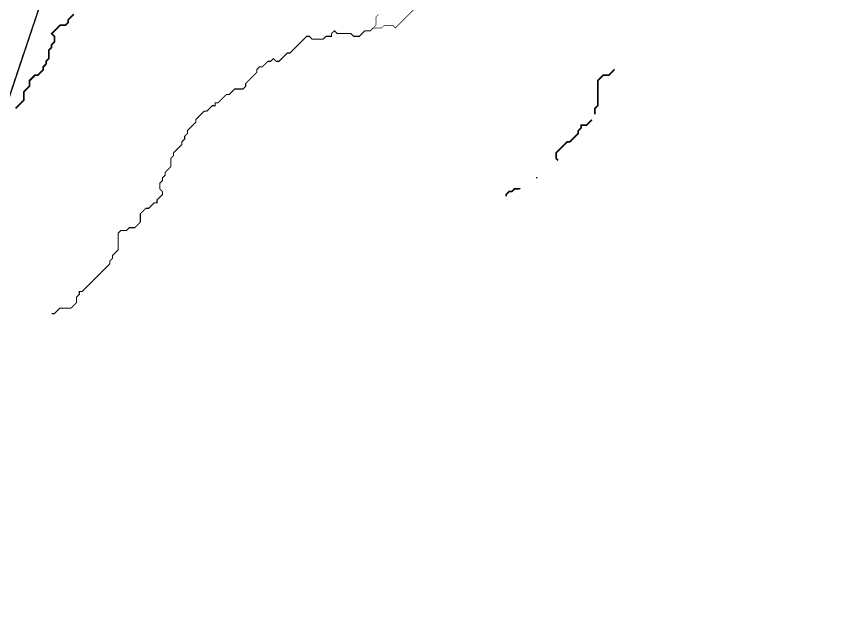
# Model space of a CAD drawing. Header units: metres. Extents: x 442821 to 452274, y 2561971 to 2571293.
# Drawn here: x 445141 to 446343, y 2562270 to 2563151 of the extents above; entities that cross this region are included whole.
import ezdxf

# ---------------------------------------------------------------- set-up
doc = ezdxf.new("R2010")
doc.units = ezdxf.units.M
doc.header["$LTSCALE"] = 8
doc.linetypes.add('DASHED', pattern=[1.524, 1.27, -0.254])
for name, color, linetype in [('A_CATCHMENTS', 7, 'Continuous'), ('A_ENVELOPE', 3, 'Continuous'), ('A_STREAMS', 5, 'Continuous')]:
    doc.layers.add(name, color=color, linetype=linetype)

msp = doc.modelspace()

# ---------------------------------------------------------------- linework, layer by layer
at = {"layer": 'A_CATCHMENTS', "color": 2, "linetype": 'DASHED'}
msp.add_lwpolyline([(445064.1431279712, 2563306.9245672463), (445173.7082994409, 2563218.1314855637), (445185.22481108375, 2563200.9602234694), (444873.6818373296, 2562270.3254428958)], dxfattribs=at)
at = {"layer": 'A_ENVELOPE', "color": 3}
msp.add_lwpolyline([(446687.5383009348, 2565015.595909077), (446628.63786270574, 2564893.368357644), (446563.73200087063, 2564758.6786201084), (446544.67057826417, 2564719.1232096213), (446459.18373294757, 2564552.401085006), (446431.4900660368, 2564503.787234047), (446339.9880427637, 2564343.1633001994), (446237.3089514695, 2564159.0158219156), (446145.93442231155, 2563995.142253191), (446098.80056394835, 2563913.7450365345), (445991.2229009336, 2563727.9651609226), (445981.33808070736, 2563710.8946964727), (445936.77927573153, 2563631.0763153853), (445875.24681856955, 2563520.8529573386), (445841.6437686448, 2563460.659667908), (445796.6986421551, 2563382.9167464133), (445742.6430170526, 2563253.547666112), (445736.67286577844, 2563232.2256972757), (445717.13362093683, 2563162.442679984), (445244.47272340575, 2563377.944371816), (444873.6818373296, 2562270.3254428958), (443922.935975596, 2562555.549201416), (443114.8019931225, 2564922.9063971327)], dxfattribs=at)
at = {"layer": 'A_STREAMS', "color": 5}
for points, const_width in [([(445735.301275, 2563182.992374), (445731.300723, 2563178.990979), (445727.300171, 2563174.989584), (445723.29962, 2563170.988189), (445719.299068, 2563166.986793), (445715.298516, 2563162.985398), (445711.297965, 2563158.984003), (445707.297413, 2563154.982608), (445703.296861, 2563150.981212), (445699.29631, 2563146.979817), (445695.295758, 2563142.978422), (445691.295206, 2563138.977027), (445687.294654, 2563134.975631), (445683.294103, 2563138.977027), (445679.293551, 2563138.977027), (445675.292999, 2563138.977027), (445671.292448, 2563138.977027), (445667.291896, 2563134.975631), (445663.291344, 2563134.975631), (445659.290793, 2563134.975631), (445655.290241, 2563134.975631)], 0.8), ([(445223.230658, 2563154.982608), (445219.230106, 2563150.981212), (445215.229555, 2563146.979817), (445215.229555, 2563142.978422), (445211.229003, 2563138.977027), (445207.228451, 2563138.977027), (445203.2279, 2563138.977027), (445199.227348, 2563134.975631), (445195.226796, 2563130.974236), (445191.226245, 2563126.972841), (445195.226796, 2563122.971446), (445195.226796, 2563118.97005), (445195.226796, 2563114.968655), (445191.226245, 2563110.96726), (445191.226245, 2563106.965865), (445187.225693, 2563102.964469), (445187.225693, 2563098.963074), (445187.225693, 2563094.961679), (445187.225693, 2563090.960284), (445183.225141, 2563086.958888), (445183.225141, 2563082.957493), (445179.22459, 2563078.956098), (445179.22459, 2563074.954703), (445175.224038, 2563070.953307), (445171.223486, 2563066.951912), (445167.222934, 2563066.951912), (445163.222383, 2563062.950517), (445159.221831, 2563058.949122), (445159.221831, 2563054.947726), (445159.221831, 2563050.946331), (445155.221279, 2563046.944936), (445151.220728, 2563042.943541), (445151.220728, 2563038.942145), (445151.220728, 2563034.94075), (445151.220728, 2563030.939355), (445147.220176, 2563026.93796), (445143.219624, 2563022.936564), (445139.219073, 2563018.935169)], 2.4000000000000004), ([(445663.291344, 2563154.982608), (445659.290793, 2563150.981212), (445659.290793, 2563146.979817), (445659.290793, 2563142.978422), (445659.290793, 2563138.977027), (445655.290241, 2563134.975631)], 0.8), ([(445655.290241, 2563134.975631), (445651.289689, 2563130.974236), (445647.289138, 2563130.974236), (445643.288586, 2563130.974236), (445639.288034, 2563126.972841), (445635.287482, 2563122.971446), (445631.286931, 2563122.971446), (445627.286379, 2563122.971446), (445623.285827, 2563126.972841), (445619.285276, 2563126.972841), (445615.284724, 2563126.972841), (445611.284172, 2563126.972841), (445607.283621, 2563126.972841), (445603.283069, 2563126.972841), (445599.282517, 2563130.974236), (445595.281966, 2563126.972841), (445595.281966, 2563122.971446), (445591.281414, 2563122.971446), (445587.280862, 2563122.971446), (445583.28031, 2563118.97005), (445579.279759, 2563118.97005), (445575.279207, 2563118.97005), (445571.278655, 2563118.97005), (445567.278104, 2563118.97005), (445563.277552, 2563122.971446), (445559.277, 2563122.971446), (445555.276449, 2563118.97005), (445551.275897, 2563114.968655), (445547.275345, 2563110.96726), (445543.274794, 2563106.965865), (445539.274242, 2563102.964469), (445535.27369, 2563098.963074), (445531.273138, 2563098.963074), (445527.272587, 2563094.961679), (445523.272035, 2563090.960284), (445519.271483, 2563086.958888), (445515.270932, 2563086.958888), (445511.27038, 2563090.960284), (445507.269828, 2563086.958888), (445503.269277, 2563086.958888), (445499.268725, 2563082.957493), (445495.268173, 2563078.956098), (445491.267622, 2563078.956098), (445487.26707, 2563074.954703), (445487.26707, 2563070.953307), (445483.266518, 2563066.951912), (445479.265966, 2563062.950517), (445475.265415, 2563058.949122), (445471.264863, 2563054.947726), (445471.264863, 2563050.946331), (445467.264311, 2563046.944936), (445463.26376, 2563046.944936), (445459.263208, 2563046.944936), (445455.262656, 2563046.944936), (445451.262105, 2563042.943541), (445447.261553, 2563038.942145), (445443.261001, 2563038.942145), (445439.26045, 2563034.94075), (445435.259898, 2563030.939355), (445431.259346, 2563026.93796), (445427.258794, 2563026.93796), (445427.258794, 2563022.936564), (445423.258243, 2563022.936564), (445419.257691, 2563018.935169), (445415.257139, 2563014.933774), (445411.256588, 2563014.933774), (445407.256036, 2563010.932379), (445403.255484, 2563006.930983), (445399.254933, 2563002.929588), (445399.254933, 2562998.928193), (445395.254381, 2562994.926797), (445391.253829, 2562990.925402), (445387.253278, 2562986.924007), (445387.253278, 2562982.922612), (445383.252726, 2562978.921216), (445383.252726, 2562974.919821), (445379.252174, 2562970.918426), (445379.252174, 2562966.917031), (445375.251622, 2562962.915635), (445371.251071, 2562958.91424), (445367.250519, 2562954.912845), (445367.250519, 2562950.91145), (445363.249967, 2562946.910054), (445363.249967, 2562942.908659), (445363.249967, 2562938.907264), (445363.249967, 2562934.905869), (445359.249416, 2562930.904473), (445355.248864, 2562926.903078), (445355.248864, 2562922.901683), (445351.248312, 2562918.900288), (445351.248312, 2562914.898892), (445347.247761, 2562910.897497), (445347.247761, 2562906.896102), (445347.247761, 2562902.894707), (445351.248312, 2562898.893311), (445351.248312, 2562894.891916), (445347.247761, 2562890.890521), (445343.247209, 2562886.889126), (445343.247209, 2562882.88773), (445339.246657, 2562882.88773), (445335.246106, 2562878.886335), (445331.245554, 2562874.88494), (445327.245002, 2562874.88494), (445323.24445, 2562870.883545), (445319.243899, 2562866.882149), (445319.243899, 2562862.880754), (445319.243899, 2562858.879359), (445319.243899, 2562854.877964), (445315.243347, 2562850.876568), (445311.242795, 2562846.875173), (445307.242244, 2562846.875173), (445303.241692, 2562846.875173), (445299.24114, 2562842.873778), (445295.240589, 2562842.873778), (445291.240037, 2562842.873778), (445287.239485, 2562838.872383), (445287.239485, 2562834.870987), (445287.239485, 2562830.869592), (445287.239485, 2562826.868197), (445287.239485, 2562822.866802), (445287.239485, 2562818.865406), (445287.239485, 2562814.864011), (445283.238934, 2562810.862616), (445279.238382, 2562806.861221), (445279.238382, 2562802.859825), (445275.23783, 2562798.85843), (445275.23783, 2562794.857035), (445271.237278, 2562790.85564), (445267.236727, 2562786.854244), (445263.236175, 2562782.852849), (445259.235623, 2562778.851454), (445255.235072, 2562774.850059), (445251.23452, 2562770.848663), (445247.233968, 2562766.847268), (445243.233417, 2562762.845873), (445239.232865, 2562758.844477), (445235.232313, 2562754.843082), (445231.231762, 2562754.843082), (445231.231762, 2562750.841687), (445227.23121, 2562746.840292), (445227.23121, 2562742.838896), (445227.23121, 2562738.837501), (445223.230658, 2562734.836106), (445219.230106, 2562730.834711), (445215.229555, 2562730.834711), (445211.229003, 2562730.834711), (445207.228451, 2562730.834711), (445203.2279, 2562730.834711), (445199.227348, 2562726.833315), (445195.226796, 2562722.83192), (445191.226245, 2562722.83192)], 1.6), ([(446003.8290942816, 2563074.954703), (446003.338238, 2563074.954703), (445999.337687, 2563070.953307), (445995.337135, 2563066.951912), (445991.336583, 2563066.951912), (445987.336031, 2563066.951912), (445983.33548, 2563062.950517), (445979.334928, 2563058.949122), (445979.334928, 2563054.947726), (445979.334928, 2563050.946331), (445979.334928, 2563046.944936), (445979.334928, 2563042.943541), (445979.334928, 2563038.942145), (445979.334928, 2563034.94075), (445979.334928, 2563030.939355), (445979.334928, 2563026.93796), (445979.334928, 2563022.936564), (445975.334376, 2563018.935169), (445975.334376, 2563014.933774), (445975.334376, 2563010.932379), (445975.334376, 2563010.253844057)], 2.4000000000000004), ([(445970.9293725408, 2563002.525050314), (445967.333273, 2562998.928193), (445963.332721, 2562994.926797), (445959.33217, 2562994.926797), (445955.331618, 2562994.926797), (445955.331618, 2562990.925402), (445951.331066, 2562986.924007), (445951.331066, 2562982.922612), (445947.330515, 2562978.921216), (445943.329963, 2562974.919821), (445939.329411, 2562970.918426), (445935.328859, 2562970.918426), (445931.328308, 2562966.917031), (445927.327756, 2562962.915635), (445923.327204, 2562958.91424), (445919.326653, 2562954.912845), (445919.326653, 2562950.91145), (445919.326653, 2562946.910054), (445922.27615540597, 2562943.959929335)], 2.4000000000000004), ([(445892.2301729954, 2562918.900288), (445891.322791, 2562918.900288), (445891.322791, 2562918.307351816)], 2.4000000000000004), ([(445867.3543248983, 2562902.8598557417), (445867.319481, 2562902.894707), (445863.318929, 2562902.894707), (445859.318377, 2562902.894707), (445855.317826, 2562898.893311), (445851.317274, 2562898.893311), (445847.316722, 2562894.891916), (445847.316722, 2562892.3531276085)], 2.4000000000000004)]:
    msp.add_lwpolyline(points, dxfattribs=dict(at, const_width=const_width))

doc.saveas('drawing.dxf')
